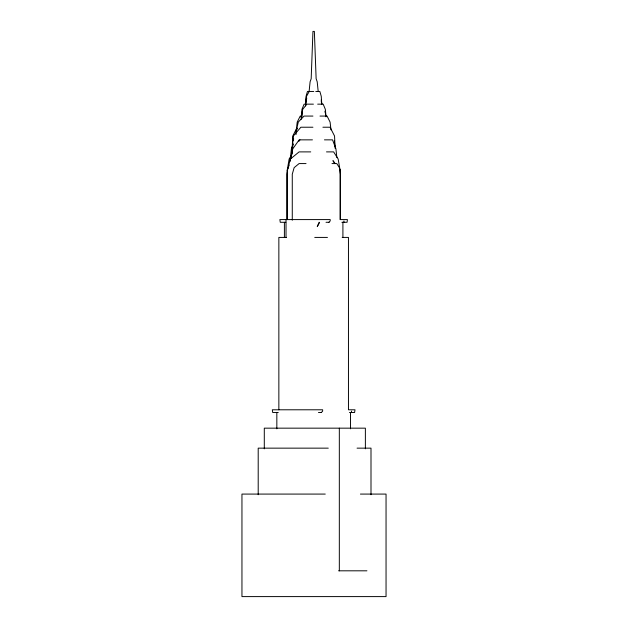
<?xml version="1.0" encoding="UTF-8"?>
<svg xmlns="http://www.w3.org/2000/svg" width="628" height="628" viewBox="0 0 628 628"><rect width="100%" height="100%" fill="white"/><g stroke="black" fill="none" stroke-linecap="round" stroke-linejoin="round"><path stroke-width="0.94" d="M309.109 91.46L310.106 81.75L311.174 78.751L312.948 31.4L314.361 31.4L316.135 78.751L317.195 81.75L318.2 91.46M290.026 161.341L291.392 148.797L293.08 144.33M292.993 143.584L292.091 154.096M293.378 140.743L293.637 138.851M287.341 171.381L286.918 174.199L286.918 219.588M287.624 169.513L287.907 167.637M306.731 98.054L305.522 105.92M290.748 158.751L292.797 148.797L299.148 139.856L312.438 139.856M302.484 113.016L301.157 119.273M297.287 128.269L296.063 131.809L296.063 134.51M289.163 165.062L287.184 170.416L287.184 219.588M319.15 222.218L317.266 226.614L319.456 222.642M296.84 128.026L292.766 136.009L292.091 150.218L293.355 136.009L300.875 127.225L312.932 127.225M309.212 91.46L306.543 96.304L305.522 104.154L306.056 96.304L307.453 91.46L313.749 91.46M291.172 155.823L289.155 158.97L287.184 170.416L290.474 158.97L299.093 151.89L310.727 151.89M298.881 141.347L299.941 139.856M328.907 222.288L330.202 220.938L330.202 219.588L279.868 219.588L280.269 222.288L285.826 222.288M321.348 412.486L322.643 411.136L322.643 409.786L272.309 409.786L272.709 412.486L278.267 412.486M315.774 91.46L319.856 91.46L321.253 96.304L321.779 104.154L321.269 101.54M306.032 104.154L304.117 104.154L301.974 109.311L301.157 117.656L302.727 109.311L306.833 104.154L313.403 104.154M317.674 104.154L323.185 104.154L325.328 109.311L326.058 116.73M302.099 116.07L300.231 116.07L297.217 122.083L296.063 131.809L298.276 122.083L304.054 116.07L312.94 116.07M319.997 116.07L327.07 116.07L330.085 122.083L331.011 129.863M322.902 127.225L330.053 127.225L334.543 136.009L335.124 148.326M324.441 139.856L332.542 139.856L335.909 148.797L336.859 157.487M326.489 151.89L333.625 151.89L338.147 158.97L340.117 170.416L340.117 219.588L347.433 219.588L347.041 222.288L341.883 222.288M306.04 163.578L299.093 163.578L294.155 167.637L292.271 174.199L292.271 220.224M331.984 163.578L336.789 163.578L339.395 167.637L340.392 174.199L340.392 219.588M326.018 222.288L329.119 222.288M286.399 237.415L278.856 237.415L278.856 409.786M314.746 237.415L327.455 237.415M342.181 237.415L348.454 237.415L348.454 409.786L355.001 409.786L354.6 412.486L349.443 412.486M318.459 412.486L321.56 412.486M328.271 448.149L258.202 448.149L258.202 494.731M357.065 448.149L370.999 448.149L370.999 494.731M325.257 494.079L241.953 494.079L241.953 596.6L386.047 596.6L386.047 494.079L360.409 494.079M338.61 570.813L366.925 570.813M335.195 163.578L332.934 160.666L334.826 163.618M339.465 168.626L340.117 170.416L339.418 167.959M324.927 111.164L325.273 113.016M325.626 114.877L325.971 116.73M334.441 144.534L334.7 146.426M321.214 99.797L321.779 104.154M334.371 140.743L334.881 146.426M365.378 448.832L365.378 428.163L264.294 428.163L264.294 448.832M351.507 411.136L351.507 412.486M350.471 412.486L350.471 428.822M343.948 220.938L343.948 222.288M342.912 222.288L342.912 237.415M339.324 428.163L339.324 570.813M286.023 219.588L286.023 237.415M284.398 222.288L284.398 237.415M276.838 412.486L276.838 428.822"/></g></svg>
